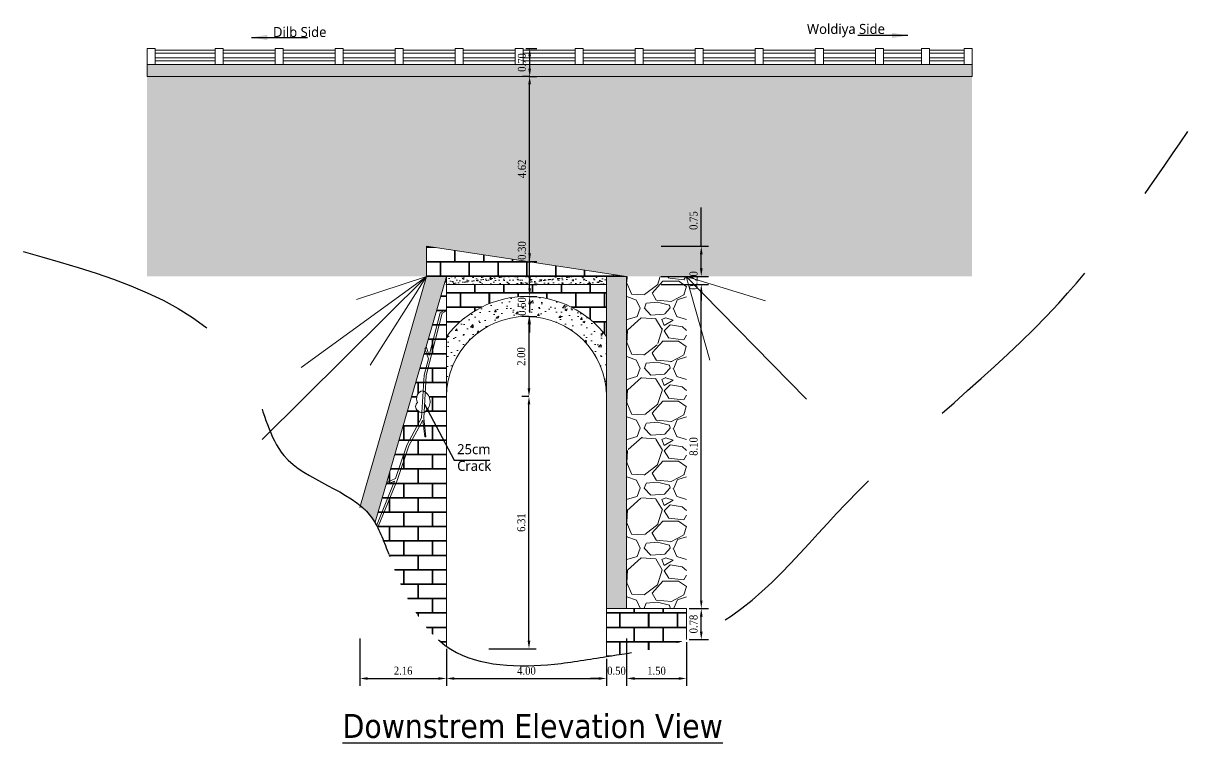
# Model space of a CAD drawing. Header units: inches. Extents: x 56 to 253, y -21 to 141.
# Drawn here: x 56.22 to 85.32, y -21.12 to -3.14 of the extents above; entities that cross this region are included whole.
import ezdxf

# ---------------------------------------------------------------- set-up
doc = ezdxf.new("R2010")
doc.units = ezdxf.units.IN
doc.header["$MEASUREMENT"] = 0
doc.linetypes.add('HIDDEN', pattern=[0.375, 0.25, -0.125])
for name, color, linetype, lineweight in [('Damage', 6, 'Continuous', 15), ('dima', 7, 'Continuous', 0), ('hach', 251, 'Continuous', 0), ('hand wall', 5, 'Continuous', 9), ('text', 1, 'Continuous', 0), ('wall', 4, 'Continuous', 13)]:
    doc.layers.add(name, color=color, linetype=linetype, lineweight=lineweight)
doc.layers.add('Ground', color=3, linetype='Continuous')
doc.layers.add('TEXT2', color=7, linetype='Continuous')
doc.styles.get("Standard").update_dxf_attribs({"font": 'GARA.TTF'})
doc.dimstyles.get("Standard").update_dxf_attribs({"dimtxt": 0.2, "dimasz": 0.2, "dimexe": 0.18, "dimexo": 0.0625, "dimgap": 0.09, "dimtad": 1, "dimzin": 0, "dimdsep": 46, "dimtxsty": 'Standard', "dimcen": 0.09, "dimclrd": 253, "dimclre": 21, "dimadec": 0, "dimazin": 0, "dimtfac": 1, "dimtix": 1, "dimtofl": 0, "dimtmove": 0, "dimatfit": 3, "dimfxl": 1, "dimfxlon": 1, "dimtolj": 1, "dimtzin": 0, "dimarcsym": 0})

# ---------------------------------------------------------------- blocks, each defined once
blk = doc.blocks.new('*D12')
at = {"layer": 'Defpoints', "color": 0}
for p in [(64.627, -15.242), (66.792, -18.71), (66.792, -19.515)]:
    blk.add_point(p, dxfattribs=at)
at = {"layer": 'dima', "color": 21, "lineweight": -2}
for p, q in [((64.627, -18.515), (64.627, -19.695)), ((66.792, -18.772), (66.792, -19.695))]:
    blk.add_line(p, q, dxfattribs=at)
at = {"layer": 'dima', "color": 253, "lineweight": -2}
blk.add_line((64.827, -19.515), (66.592, -19.515), dxfattribs=at)
at = {"layer": 'dima', "color": 253}
for points in [[(64.827, -19.482), (64.827, -19.549), (64.627, -19.515)], [(66.592, -19.482), (66.592, -19.549), (66.792, -19.515)]]:
    blk.add_solid(points, dxfattribs=at)
at = {"layer": 'dima', "color": 0, "insert": (65.71, -19.323), "char_height": 0.2, "attachment_point": 5}
blk.add_mtext('\\A1;2.16', dxfattribs=at)
blk = doc.blocks.new('*D13')
at = {"layer": 'Defpoints', "color": 0}
for p in [(66.792, -18.71), (70.792, -18.966), (70.792, -19.515)]:
    blk.add_point(p, dxfattribs=at)
at = {"layer": 'dima', "color": 21, "lineweight": -2}
for p, q in [((66.792, -18.772), (66.792, -19.695)), ((70.792, -19.028), (70.792, -19.695))]:
    blk.add_line(p, q, dxfattribs=at)
at = {"layer": 'dima', "color": 253, "lineweight": -2}
blk.add_line((66.992, -19.515), (70.592, -19.515), dxfattribs=at)
at = {"layer": 'dima', "color": 253}
for points in [[(66.992, -19.482), (66.992, -19.549), (66.792, -19.515)], [(70.592, -19.482), (70.592, -19.549), (70.792, -19.515)]]:
    blk.add_solid(points, dxfattribs=at)
at = {"layer": 'dima', "color": 0, "insert": (68.792, -19.323), "char_height": 0.2, "attachment_point": 5}
blk.add_mtext('\\A1;4.00', dxfattribs=at)
blk = doc.blocks.new('*D14')
at = {"layer": 'Defpoints', "color": 0}
for p in [(71.292, -17.766), (70.792, -18.966), (71.292, -19.515)]:
    blk.add_point(p, dxfattribs=at)
at = {"layer": 'dima', "color": 21, "lineweight": -2}
for p, q in [((71.292, -18.515), (71.292, -19.695)), ((70.792, -19.028), (70.792, -19.695))]:
    blk.add_line(p, q, dxfattribs=at)
at = {"layer": 'dima', "color": 253, "lineweight": -2}
for p, q in [((70.592, -19.515), (70.392, -19.515)), ((71.492, -19.515), (71.692, -19.515))]:
    blk.add_line(p, q, dxfattribs=at)
at = {"layer": 'dima', "color": 253}
for points in [[(70.592, -19.482), (70.592, -19.549), (70.792, -19.515)], [(71.492, -19.482), (71.492, -19.549), (71.292, -19.515)]]:
    blk.add_solid(points, dxfattribs=at)
at = {"layer": 'dima', "color": 0, "insert": (71.042, -19.323), "char_height": 0.2, "attachment_point": 5}
blk.add_mtext('\\A1;0.50', dxfattribs=at)
blk = doc.blocks.new('*D15')
at = {"layer": 'Defpoints', "color": 0}
for p in [(71.292, -17.766), (72.792, -18.544), (72.792, -19.515)]:
    blk.add_point(p, dxfattribs=at)
at = {"layer": 'dima', "color": 21, "lineweight": -2}
for p, q in [((71.292, -18.515), (71.292, -19.695)), ((72.792, -18.607), (72.792, -19.695))]:
    blk.add_line(p, q, dxfattribs=at)
at = {"layer": 'dima', "color": 253, "lineweight": -2}
blk.add_line((71.492, -19.515), (72.592, -19.515), dxfattribs=at)
at = {"layer": 'dima', "color": 253}
for points in [[(71.492, -19.482), (71.492, -19.549), (71.292, -19.515)], [(72.592, -19.482), (72.592, -19.549), (72.792, -19.515)]]:
    blk.add_solid(points, dxfattribs=at)
at = {"layer": 'dima', "color": 0, "insert": (72.042, -19.323), "char_height": 0.2, "attachment_point": 5}
blk.add_mtext('\\A1;1.50', dxfattribs=at)
blk = doc.blocks.new('*D16')
at = {"layer": 'Defpoints', "color": 0}
for p in [(68.855, -12.466), (68.855, -12.466), (66.792, -18.772)]:
    blk.add_point(p, dxfattribs=at)
at = {"layer": 'dima', "color": 21, "lineweight": -2}
for p, q in [((68.855, -12.466), (68.675, -12.466)), ((67.855, -18.772), (69.035, -18.772))]:
    blk.add_line(p, q, dxfattribs=at)
at = {"layer": 'dima', "color": 253, "lineweight": -2}
blk.add_line((68.855, -18.572), (68.855, -12.666), dxfattribs=at)
at = {"layer": 'dima', "color": 253}
for points in [[(68.821, -12.666), (68.888, -12.666), (68.855, -12.466)], [(68.821, -18.572), (68.888, -18.572), (68.855, -18.772)]]:
    blk.add_solid(points, dxfattribs=at)
at = {"layer": 'dima', "color": 0, "insert": (68.662, -15.619), "char_height": 0.2, "attachment_point": 5, "rotation": 90}
blk.add_mtext('\\A1;6.31', dxfattribs=at)
blk = doc.blocks.new('*D17')
at = {"layer": 'Defpoints', "color": 0}
for p in [(68.792, -9.966), (68.792, -10.466), (68.871, -10.466)]:
    blk.add_point(p, dxfattribs=at)
at = {"layer": 'dima', "color": 253, "lineweight": -2}
for p, q in [((68.871, -9.766), (68.871, -9.566)), ((68.871, -10.666), (68.871, -10.866))]:
    blk.add_line(p, q, dxfattribs=at)
at = {"layer": 'dima', "color": 21, "lineweight": -2}
for p, q in [((68.855, -9.966), (69.051, -9.966)), ((68.855, -10.466), (69.051, -10.466))]:
    blk.add_line(p, q, dxfattribs=at)
at = {"layer": 'dima', "color": 253}
for points in [[(68.837, -9.766), (68.904, -9.766), (68.871, -9.966)], [(68.837, -10.666), (68.904, -10.666), (68.871, -10.466)]]:
    blk.add_solid(points, dxfattribs=at)
at = {"layer": 'dima', "color": 0, "insert": (68.678, -10.216), "char_height": 0.2, "attachment_point": 5, "rotation": 90}
blk.add_mtext('\\A1;0.50', dxfattribs=at)
blk = doc.blocks.new('*D18')
at = {"layer": 'Defpoints', "color": 0}
for p in [(68.855, -9.666), (68.871, -9.666), (68.855, -9.966)]:
    blk.add_point(p, dxfattribs=at)
at = {"layer": 'dima', "color": 253, "lineweight": -2}
for p, q in [((68.871, -9.466), (68.871, -8.492)), ((68.871, -10.166), (68.871, -10.366))]:
    blk.add_line(p, q, dxfattribs=at)
at = {"layer": 'dima', "color": 21, "lineweight": -2}
for p, q in [((68.871, -9.666), (69.051, -9.666)), ((68.871, -9.966), (69.051, -9.966))]:
    blk.add_line(p, q, dxfattribs=at)
at = {"layer": 'dima', "color": 253}
for points in [[(68.837, -9.466), (68.904, -9.466), (68.871, -9.666)], [(68.837, -10.166), (68.904, -10.166), (68.871, -9.966)]]:
    blk.add_solid(points, dxfattribs=at)
at = {"layer": 'dima', "color": 0, "insert": (68.679, -8.819), "char_height": 0.2, "attachment_point": 5, "rotation": 90}
blk.add_mtext('\\A1;0.30', dxfattribs=at)
blk = doc.blocks.new('*D19')
at = {"layer": 'Defpoints', "color": 0}
for p in [(72.792, -17.766), (73.16, -17.766), (72.792, -18.544)]:
    blk.add_point(p, dxfattribs=at)
at = {"layer": 'dima', "color": 21, "lineweight": -2}
for p, q in [((72.855, -17.766), (73.34, -17.766)), ((72.855, -18.544), (73.34, -18.544))]:
    blk.add_line(p, q, dxfattribs=at)
at = {"layer": 'dima', "color": 253, "lineweight": -2}
blk.add_line((73.16, -18.344), (73.16, -17.966), dxfattribs=at)
at = {"layer": 'dima', "color": 253}
for points in [[(73.127, -17.966), (73.193, -17.966), (73.16, -17.766)], [(73.127, -18.344), (73.193, -18.344), (73.16, -18.544)]]:
    blk.add_solid(points, dxfattribs=at)
at = {"layer": 'dima', "color": 0, "insert": (72.968, -18.155), "char_height": 0.2, "attachment_point": 5, "rotation": 90}
blk.add_mtext('\\A1;0.78', dxfattribs=at)
blk = doc.blocks.new('*D20')
at = {"layer": 'Defpoints', "color": 0}
for p in [(70.792, -9.666), (73.16, -9.666), (72.792, -17.766)]:
    blk.add_point(p, dxfattribs=at)
at = {"layer": 'dima', "color": 21, "lineweight": -2}
for p, q in [((72.16, -9.666), (73.34, -9.666)), ((72.855, -17.766), (73.34, -17.766))]:
    blk.add_line(p, q, dxfattribs=at)
at = {"layer": 'dima', "color": 253, "lineweight": -2}
blk.add_line((73.16, -17.566), (73.16, -9.866), dxfattribs=at)
at = {"layer": 'dima', "color": 253}
for points in [[(73.127, -9.866), (73.193, -9.866), (73.16, -9.666)], [(73.127, -17.566), (73.193, -17.566), (73.16, -17.766)]]:
    blk.add_solid(points, dxfattribs=at)
at = {"layer": 'dima', "color": 0, "insert": (72.968, -13.716), "char_height": 0.2, "attachment_point": 5, "rotation": 90}
blk.add_mtext('\\A1;8.10', dxfattribs=at)
blk = doc.blocks.new('*D21')
at = {"layer": 'Defpoints', "color": 0}
for p in [(71.292, -9.466), (73.16, -9.466), (70.792, -9.666)]:
    blk.add_point(p, dxfattribs=at)
at = {"layer": 'dima', "color": 253, "lineweight": -2}
for p, q in [((73.16, -9.266), (73.16, -9.066)), ((73.16, -9.866), (73.16, -10.066))]:
    blk.add_line(p, q, dxfattribs=at)
at = {"layer": 'dima', "color": 21, "lineweight": -2}
for p, q in [((72.16, -9.466), (73.34, -9.466)), ((72.16, -9.666), (73.34, -9.666))]:
    blk.add_line(p, q, dxfattribs=at)
at = {"layer": 'dima', "color": 253}
for points in [[(73.127, -9.266), (73.193, -9.266), (73.16, -9.466)], [(73.127, -9.866), (73.193, -9.866), (73.16, -9.666)]]:
    blk.add_solid(points, dxfattribs=at)
at = {"layer": 'dima', "color": 0, "insert": (72.968, -9.566), "char_height": 0.2, "attachment_point": 5, "rotation": 90}
blk.add_mtext('\\A1;0.20', dxfattribs=at)
blk = doc.blocks.new('*D22')
at = {"layer": 'Defpoints', "color": 0}
for p in [(66.292, -8.712), (73.16, -8.712), (71.292, -9.466)]:
    blk.add_point(p, dxfattribs=at)
at = {"layer": 'dima', "color": 253, "lineweight": -2}
for p, q in [((73.16, -8.712), (73.16, -7.745)), ((73.16, -9.266), (73.16, -8.912))]:
    blk.add_line(p, q, dxfattribs=at)
at = {"layer": 'dima', "color": 21, "lineweight": -2}
for p, q in [((72.16, -8.712), (73.34, -8.712)), ((72.16, -9.466), (73.34, -9.466))]:
    blk.add_line(p, q, dxfattribs=at)
at = {"layer": 'dima', "color": 253}
for points in [[(73.127, -8.912), (73.193, -8.912), (73.16, -8.712)], [(73.127, -9.266), (73.193, -9.266), (73.16, -9.466)]]:
    blk.add_solid(points, dxfattribs=at)
at = {"layer": 'dima', "color": 0, "insert": (72.968, -8.07), "char_height": 0.2, "attachment_point": 5, "rotation": 90}
blk.add_mtext('\\A1;0.75', dxfattribs=at)
blk = doc.blocks.new('*D29')
at = {"layer": 'Defpoints', "color": 0}
for p in [(68.792, -4.466), (68.871, -4.466), (68.792, -9.089)]:
    blk.add_point(p, dxfattribs=at)
at = {"layer": 'dima', "color": 21, "lineweight": -2}
for p, q in [((68.855, -4.466), (69.051, -4.466)), ((68.855, -9.089), (69.051, -9.089))]:
    blk.add_line(p, q, dxfattribs=at)
at = {"layer": 'dima', "color": 253, "lineweight": -2}
blk.add_line((68.871, -8.889), (68.871, -4.666), dxfattribs=at)
at = {"layer": 'dima', "color": 253}
for points in [[(68.837, -4.666), (68.904, -4.666), (68.871, -4.466)], [(68.837, -8.889), (68.904, -8.889), (68.871, -9.089)]]:
    blk.add_solid(points, dxfattribs=at)
at = {"layer": 'dima', "color": 0, "insert": (68.679, -6.777), "char_height": 0.2, "attachment_point": 5, "rotation": 90}
blk.add_mtext('\\A1;4.62', dxfattribs=at)
blk = doc.blocks.new('*D35')
at = {"layer": 'Defpoints', "color": 0}
for p in [(68.71, -3.766), (68.872, -3.766), (68.872, -4.47)]:
    blk.add_point(p, dxfattribs=at)
at = {"layer": 'dima', "color": 21, "lineweight": -2}
for p, q in [((68.772, -3.766), (69.052, -3.766)), ((68.872, -4.47), (68.692, -4.47))]:
    blk.add_line(p, q, dxfattribs=at)
at = {"layer": 'dima', "color": 253, "lineweight": -2}
blk.add_line((68.872, -4.27), (68.872, -3.966), dxfattribs=at)
at = {"layer": 'dima', "color": 253}
for points in [[(68.838, -3.966), (68.905, -3.966), (68.872, -3.766)], [(68.838, -4.27), (68.905, -4.27), (68.872, -4.47)]]:
    blk.add_solid(points, dxfattribs=at)
at = {"layer": 'dima', "color": 0, "insert": (68.679, -4.118), "char_height": 0.2, "attachment_point": 5, "rotation": 90}
blk.add_mtext('\\A1;0.70', dxfattribs=at)
blk = doc.blocks.new('*D45')
at = {"layer": 'Defpoints', "color": 0}
for p in [(68.855, -10.466), (68.855, -12.466), (68.855, -12.466)]:
    blk.add_point(p, dxfattribs=at)
at = {"layer": 'dima', "color": 21, "lineweight": -2}
for p, q in [((68.855, -10.466), (68.675, -10.466)), ((68.855, -12.466), (68.675, -12.466))]:
    blk.add_line(p, q, dxfattribs=at)
at = {"layer": 'dima', "color": 253, "lineweight": -2}
blk.add_line((68.855, -10.666), (68.855, -12.266), dxfattribs=at)
at = {"layer": 'dima', "color": 253}
for points in [[(68.821, -10.666), (68.888, -10.666), (68.855, -10.466)], [(68.821, -12.266), (68.888, -12.266), (68.855, -12.466)]]:
    blk.add_solid(points, dxfattribs=at)
at = {"layer": 'dima', "color": 0, "insert": (68.662, -11.466), "char_height": 0.2, "attachment_point": 5, "rotation": 90}
blk.add_mtext('\\A1;2.00', dxfattribs=at)

msp = doc.modelspace()

# ---------------------------------------------------------------- hatches: boundary and pattern name
at = {"layer": 'hach'}
h = msp.add_hatch(dxfattribs=at)
h.set_pattern_fill('AR-SAND', color=256, scale=0.095, style=0)
h.set_pattern_definition([(37.5, (59.30986, -4.46592), (-0.0059844, 0.1830483), [0, -0.1444, 0, -0.1615, 0, -0.154375]), (7.5, (59.30986, -4.46592), (0.1681288, 0.268104), [0, -0.0779, 0, -0.13015, 0, -0.049875]), (327.5, (59.19301, -4.46592), (0.2958435, 0.0005376), [0, -0.0475, 0, -0.171, 0, -0.22325]), (317.5, (59.193, -4.46592), (0.285582, 0.0833792), [0, -0.02375, 0, -0.1121, 0, -0.12825])])
h.paths.add_polyline_path([(66.292, -4.166), (59.31, -4.166), (59.31, -4.466), (66.292, -4.466)])
h.paths.add_polyline_path([(71.292, -4.166), (66.292, -4.166), (66.292, -4.466), (71.292, -4.466)])
h.paths.add_polyline_path([(79.927, -4.166), (71.292, -4.166), (71.292, -4.466), (79.927, -4.466)])
h = msp.add_hatch(dxfattribs=at)
h.set_pattern_fill('GRAVEL', color=256, scale=1.5, style=0)
h.set_pattern_definition([(228.0128, (60.38986, -7.96592), (-11.99999735, -13.500002), [0.201804, -19.97863]), (184.9697, (60.25486, -8.115916), (18.00000158, 1.49998696), [0.3463, -34.283887]), (132.5104, (59.90986, -8.14592), (14.99998608, -16.500013), [0.24418, -24.17405]), (267.2737, (59.32486, -8.520916), (1.49999403, 30.00000044), [0.315357, -31.220337]), (292.8337, (59.30986, -8.835916), (-7.50001486, 17.99999462), [0.309233, -30.61406]), (357.2737, (59.42986, -9.120916), (-30.00000044, 1.49999403), [0.315357, -31.220337]), (37.6942, (59.74486, -9.135916), (-19.50001102, -14.99998561), [0.417044, -41.287273]), (72.2553, (60.07486, -8.880916), (10.50001614, 32.99999435), [0.393732, -38.97948]), (121.4296, (60.19486, -8.505916), (-12.00001235, 19.49999255), [0.316425, -31.32611]), (175.2364, (60.02986, -8.23592), (16.5000014, -1.4999873), [0.36125, -17.701145]), (222.3974, (59.66986, -8.205916), (-18.00001103, -16.49998812), [0.467172, -46.250062]), (138.8141, (60.80986, -8.53592), (-10.5000044, 8.999996), [0.15945, -15.785766]), (171.4692, (60.68986, -8.430916), (19.49999743, -3.00001187), [0.303356, -30.032266]), (225, (60.3899, -8.3859), (-2e-16, -1.5), [0.21213, -1.90919]), (203.1986, (60.28486, -8.20592), (7.4999996, 3.000002), [0.11424, -11.30942]), (291.8014, (60.17986, -8.25092), (-1.5, 4.5000004), [0.161554, -7.91619]), (30.9638, (60.23986, -8.40092), (4.499997, 3.0000037), [0.26239, -8.484034]), (161.565, (60.46486, -8.2659), (3.000001, -1.499998), [0.18974, -4.55368]), (16.3895, (59.30986, -8.25092), (15.0000033, 4.49998906), [0.2658, -26.314267]), (70.3462, (59.56486, -8.17592), (-5.99999287, -16.5000032), [0.22299, -22.07611]), (293.1986, (60.46486, -7.96592), (-3.000002, 7.4999996), [0.22847, -11.19519]), (343.6105, (60.55486, -8.17592), (-15.0000033, 4.49998906), [0.2658, -26.314267]), (339.444, (59.30986, -9.18092), (-7.5000028, 2.999994), [0.25632, -12.559686]), (294.7751, (59.54986, -9.27092), (-7.4999883, 16.50000513), [0.214767, -21.261965]), (66.8014, (60.47986, -9.46592), (3.000002, 7.4999996), [0.22847, -11.19519]), (17.354, (60.56986, -9.25592), (-19.50000303, -5.99999175), [0.251447, -24.893136]), (69.444, (59.74486, -9.46592), (-2.999994, -7.5000028), [0.12816, -12.687846]), (101.3099, (60.38986, -9.46592), (-1.4999964, 6.000001), [0.076485, -7.57204]), (165.9638, (60.37486, -9.3909), (4.500001, -1.499997), [0.30923, -5.875425]), (186.009, (60.07486, -9.315916), (14.99999963, 1.49999898), [0.286575, -28.370884]), (303.69, (60.23986, -8.5359), (-1.500002, 2.999999), [0.21633, -5.19199]), (353.1572, (60.35986, -8.715916), (25.49999905, -3.000012), [0.37769, -37.391345]), (60.9454, (60.73486, -8.76092), (-6, -10.5000006), [0.154434, -15.28901]), (90, (60.8099, -8.6259), (-1.5, 1.5), [0.09, -1.41]), (120.2564, (60.04486, -9.27092), (5.99999233, -10.5000037), [0.208386, -20.63028]), (48.0128, (59.93986, -9.09092), (11.99999735, 13.500002), [0.40361, -19.77683]), (0, (60.2099, -8.7909), (1.5, 1.5), [0.39, -1.11]), (325.3048, (60.59986, -8.79092), (-14.9999914, 10.5000129), [0.23717, -23.47991]), (254.0546, (60.79486, -8.92592), (-1.4999998, -6.0000002), [0.2184, -10.70176]), (207.646, (60.73486, -9.135916), (-28.49999371, -15.00001157), [0.355598, -35.20421]), (175.4261, (60.41986, -9.300916), (-19.50000084, 1.4999922), [0.3762, -37.24361])])
h.paths.add_polyline_path([(66.292, -4.466), (59.31, -4.466), (59.31, -9.466), (66.292, -9.466)])
h.paths.add_polyline_path([(71.292, -4.466), (66.292, -4.466), (66.292, -8.712), (71.292, -9.466)])
h.paths.add_polyline_path([(79.927, -4.466), (71.292, -4.466), (71.292, -9.466), (79.927, -9.466)])
h = msp.add_hatch(dxfattribs=at)
h.set_pattern_fill('AR-B816C', color=256, scale=0.045, style=0)
h.set_pattern_definition([(0, (66.292, -9.4659), (0.36, 0.36), [0.703125, -0.016875]), (0, (65.932, -9.44904), (0.36, 0.36), [0.703125, -0.016875]), (90, (66.292, -9.4659), (-0.36, 0.36), [-0.376875, 0.343125]), (90, (66.27513, -9.4659), (-0.36, 0.36), [-0.376875, 0.343125])])
h.paths.add_polyline_path([(66.292, -8.712), (66.292, -9.466), (71.292, -9.466)])
h = msp.add_hatch(dxfattribs=at)
h.set_pattern_fill('AR-SAND', color=256, scale=0.12, style=0)
h.set_pattern_definition([(37.5, (64.52325, -17.76592), (-0.0075592, 0.231219), [0, -0.1824, 0, -0.204, 0, -0.195]), (7.5, (64.52325, -17.76592), (0.212373, 0.3386575), [0, -0.0984, 0, -0.1644, 0, -0.063]), (327.5, (64.37565, -17.76592), (0.373697, 0.000679), [0, -0.06, 0, -0.216, 0, -0.282]), (317.5, (64.37565, -17.7659), (0.360735, 0.105321), [0, -0.03, 0, -0.1416, 0, -0.162])])
h.paths.add_polyline_path([(71.292, -9.466), (70.792, -9.466), (70.792, -17.766), (71.292, -17.766)])
h.paths.add_polyline_path([(64.964, -15.543), (65.005, -15.604), (65.013, -15.604), (66.792, -9.466), (66.292, -9.466), (64.627, -15.243), (64.674, -15.271), (64.74, -15.316), (64.802, -15.365), (64.86, -15.419), (64.914, -15.479)])
h = msp.add_hatch(dxfattribs=at)
h.set_pattern_fill('AR-B816C', color=256, scale=0.045, style=0)
h.set_pattern_definition([(0, (65.0134, -18.9659), (0.36, 0.36), [0.703125, -0.016875]), (0, (64.6534, -18.94904), (0.36, 0.36), [0.703125, -0.016875]), (90, (65.0134, -18.9659), (-0.36, 0.36), [-0.376875, 0.343125]), (90, (64.9965, -18.9659), (-0.36, 0.36), [-0.376875, 0.343125])])
h.paths.add_polyline_path([(70.792, -18.966), (70.845, -18.958), (70.932, -18.945), (71.019, -18.932), (71.106, -18.919), (71.193, -18.905), (71.28, -18.892), (71.367, -18.879), (71.454, -18.865), (71.542, -18.851), (71.629, -18.836), (71.716, -18.821), (71.802, -18.806), (71.889, -18.789), (71.975, -18.772), (72.061, -18.754), (72.146, -18.735), (72.231, -18.715), (72.315, -18.694), (72.399, -18.671), (72.482, -18.648), (72.565, -18.622), (72.646, -18.596), (72.728, -18.568), (72.792, -18.544), (72.792, -17.766), (70.792, -17.766), (70.792, -18.966)])
h.paths.add_polyline_path([(66.774, -18.697), (66.792, -18.709), (66.792, -9.466), (65.013, -15.604), (65.013, -15.62), (65.029, -15.643), (65.105, -15.787), (65.173, -15.941), (65.236, -16.103), (65.297, -16.269), (65.358, -16.436), (65.421, -16.602), (65.486, -16.768), (65.553, -16.932), (65.623, -17.095), (65.696, -17.255), (65.772, -17.412), (65.851, -17.565), (65.934, -17.715), (66.022, -17.859), (66.114, -17.999), (66.21, -18.133), (66.312, -18.26), (66.419, -18.381), (66.531, -18.494), (66.649, -18.6)])
edge = h.paths.add_edge_path()
edge.add_arc((66.242, -12.516), 0.197, 100.3864, 210.3864)
edge.add_arc((66.146, -12.716), 0.125, 126.3988, 236.3988)
edge.add_arc((66.183, -12.738), 0.134, 217.5998, 327.5998)
edge.add_arc((66.081, -12.598), 0.303, 315.4187, 425.4187)
h = msp.add_hatch(dxfattribs=at)
h.set_pattern_fill('AR-SAND', color=256, scale=0.085, style=0)
h.set_pattern_definition([(37.5, (66.792, -9.66592), (-0.0053544, 0.16378), [0, -0.1292, 0, -0.1445, 0, -0.138125]), (7.5, (66.792, -9.66592), (0.150431, 0.239882), [0, -0.0697, 0, -0.11645, 0, -0.044625]), (327.5, (66.68745, -9.66592), (0.264702, 0.000481), [0, -0.0425, 0, -0.153, 0, -0.19975]), (317.5, (66.68745, -9.66592), (0.255521, 0.074602), [0, -0.02125, 0, -0.1003, 0, -0.11475])])
h.paths.add_polyline_path([(66.792, -9.466), (66.792, -9.666), (70.792, -9.666), (70.792, -9.466)])
h = msp.add_hatch(dxfattribs=at)
h.set_pattern_fill('GRAVEL', color=256, scale=1.5, style=0)
h.set_pattern_definition([(228.0128, (72.372, -16.26592), (-11.9999973, -13.500002), [0.2018, -19.97863]), (184.9697, (72.237, -16.415916), (18.0000016, 1.49998696), [0.3463, -34.28389]), (132.5104, (71.892, -16.44592), (14.9999861, -16.500013), [0.24418, -24.17405]), (267.2737, (71.307, -16.820916), (1.499994, 30.00000044), [0.315357, -31.220337]), (292.8337, (71.292, -17.135916), (-7.50001486, 17.9999946), [0.30923, -30.61406]), (357.2737, (71.412, -17.420916), (-30.00000044, 1.499994), [0.315357, -31.220337]), (37.6942, (71.727, -17.435916), (-19.50001102, -14.9999856), [0.417044, -41.287273]), (72.2553, (72.057, -17.180916), (10.50001614, 32.99999435), [0.39373, -38.97948]), (121.4296, (72.177, -16.805916), (-12.00001235, 19.49999255), [0.316425, -31.32611]), (175.2364, (72.012, -16.53592), (16.5000014, -1.4999873), [0.36125, -17.701145]), (222.3974, (71.652, -16.505916), (-18.00001103, -16.49998812), [0.46717, -46.250062]), (138.814, (72.792, -16.83592), (-10.5000044, 8.999996), [0.15945, -15.78577]), (171.4692, (72.672, -16.730916), (19.4999974, -3.0000119), [0.303356, -30.032266]), (225, (72.372, -16.6859), (-2e-16, -1.5), [0.21213, -1.90919]), (203.1986, (72.267, -16.50592), (7.4999996, 3.000002), [0.11424, -11.30942]), (291.8014, (72.162, -16.55092), (-1.5, 4.5), [0.16155, -7.9162]), (30.964, (72.222, -16.70092), (4.499997, 3.000004), [0.2624, -8.48403]), (161.565, (72.447, -16.5659), (3, -1.499998), [0.18974, -4.55368]), (16.3895, (71.292, -16.55092), (15.0000033, 4.4999891), [0.2658, -26.31427]), (70.3462, (71.547, -16.47592), (-5.9999929, -16.5000032), [0.22299, -22.07611]), (293.1986, (72.447, -16.26592), (-3.000002, 7.4999996), [0.22847, -11.19519]), (343.6105, (72.537, -16.47592), (-15.0000033, 4.4999891), [0.2658, -26.31427]), (339.444, (71.292, -17.48092), (-7.5000028, 2.999994), [0.25632, -12.55969]), (294.7751, (71.532, -17.57092), (-7.4999883, 16.5000051), [0.21477, -21.261965]), (66.8014, (72.462, -17.76592), (3.000002, 7.4999996), [0.22847, -11.19519]), (17.354, (72.552, -17.55592), (-19.500003, -5.9999918), [0.251447, -24.893136]), (69.444, (71.727, -17.76592), (-2.999994, -7.5000028), [0.12816, -12.68785]), (101.31, (72.372, -17.76592), (-1.499996, 6.000001), [0.07648, -7.57204]), (165.964, (72.357, -17.6909), (4.500001, -1.499997), [0.30923, -5.87542]), (186.009, (72.057, -17.615916), (14.9999996, 1.499999), [0.286575, -28.370884]), (303.69, (72.222, -16.8359), (-1.500002, 3), [0.21633, -5.192]), (353.1572, (72.342, -17.015916), (25.49999905, -3.000012), [0.37769, -37.391345]), (60.9454, (72.717, -17.06092), (-6, -10.5000006), [0.15443, -15.28901]), (90, (72.792, -16.9259), (-1.5, 1.5), [0.09, -1.41]), (120.2564, (72.027, -17.57092), (5.9999923, -10.5000037), [0.208386, -20.63028]), (48.0128, (71.922, -17.39092), (11.9999973, 13.500002), [0.40361, -19.77683]), (0, (72.192, -17.0909), (1.5, 1.5), [0.39, -1.11]), (325.3048, (72.582, -17.09092), (-14.9999914, 10.5000129), [0.23717, -23.47991]), (254.0546, (72.777, -17.22592), (-1.5, -6), [0.2184, -10.70176]), (207.646, (72.717, -17.435916), (-28.4999937, -15.00001157), [0.3556, -35.20421]), (175.4261, (72.402, -17.600916), (-19.50000084, 1.4999922), [0.3762, -37.24361])])
h.paths.add_polyline_path([(72.792, -9.466), (71.292, -9.466), (71.292, -17.766), (72.792, -17.766)])
h = msp.add_hatch(dxfattribs=at)
h.set_pattern_fill('AR-B816C', color=256, scale=0.045, style=0)
h.set_pattern_definition([(0, (66.792, -10.9659), (0.36, 0.36), [0.703125, -0.016875]), (0, (66.432, -10.94904), (0.36, 0.36), [0.703125, -0.016875]), (90, (66.792, -10.9659), (-0.36, 0.36), [-0.376875, 0.343125]), (90, (66.77513, -10.9659), (-0.36, 0.36), [-0.376875, 0.343125])])
h.paths.add_polyline_path([(66.792, -10.966, -0.5), (70.792, -10.966), (70.792, -9.666), (66.792, -9.666)])
h = msp.add_hatch(dxfattribs=at)
h.set_pattern_fill('AR-CONC', color=256, scale=0.075, style=0)
h.set_pattern_definition([(50, (66.792, -12.4659), (0.537945, -0.047064), [0.05625, -0.61875]), (355, (66.792, -12.4659), (-0.104064, 0.564144), [0.045, -0.495]), (100.451, (66.83683, -12.46984), (0.43388, 0.51708), [0.047805, -0.525857]), (46.184, (66.792, -12.3159), (0.80043, -0.12414), [0.08437, -0.92812]), (96.636, (66.8587, -12.3263), (0.701, 0.73059), [0.07171, -0.78878]), (351.184, (66.792, -12.3159), (0.701, 0.73059), [0.0675, -0.7425]), (21, (66.867, -12.3534), (0.44768, -0.301964), [0.05625, -0.61875]), (326, (66.867, -12.3534), (0.182486, 0.54386), [0.045, -0.495]), (71.451, (66.9043, -12.3786), (0.630167, 0.2419), [0.047805, -0.525857]), (37.5, (66.792, -12.46592), (0.00912, 0.24967), [0, -0.489, 0, -0.5025, 0, -0.496875]), (7.5, (66.792, -12.46592), (0.197302, 0.295809), [0, -0.2865, 0, -0.47775, 0, -0.189375]), (327.5, (66.62475, -12.46592), (0.400367, -0.016916), [0, -0.1875, 0, -0.585, 0, -0.77625]), (317.5, (66.54975, -12.4659), (0.43739, 0.075079), [0, -0.24375, 0, -0.3885, 0, -0.55125])])
h.paths.add_polyline_path([(66.792, -10.966), (66.792, -12.466, -1), (70.792, -12.466), (70.792, -10.966, 0.5)])

# ---------------------------------------------------------------- linework, layer by layer
msp.add_line((65.013, -15.604), (65.013, -15.617))
at = {"layer": 'Damage'}
for p, q in [((66.341, -11.525), (66.249, -11.263)), ((66.363, -11.44), (66.285, -11.217)), ((66.248, -13.476), (66.278, -13.473)), ((65.52, -14.52), (65.3, -14.614)), ((65.496, -14.581), (65.287, -14.67))]:
    msp.add_line(p, q, dxfattribs=at)
for points in [[(66.689, -10.386), (66.286, -11.942), (66.224, -13.01)], [(66.639, -10.375), (66.363, -11.44)], [(66.639, -10.375), (66.771, -10.302)], [(66.689, -10.386), (66.792, -10.329)], [(66.341, -11.525), (66.235, -11.934), (66.173, -12.998), (65.8, -13.684), (65.52, -14.52)], [(66.199, -13.056), (65.849, -13.699), (65.567, -14.542), (65.09, -15.714)], [(66.199, -13.056), (66.248, -13.476)], [(66.224, -13.01), (66.278, -13.473)], [(65.496, -14.581), (65.041, -15.699)]]:
    msp.add_lwpolyline(points, dxfattribs=at)
msp.add_lwpolyline([(66.207, -12.322, 0.520567), (66.072, -12.616, 0.520567), (66.077, -12.82, 0.520567), (66.296, -12.81, 0.520567)], format="xyb", close=True, dxfattribs=at)
at = {"layer": 'Ground', "linetype": 'HIDDEN', "ltscale": 20, "end_tangent": (0.991899, -0.127029)}
msp.add_spline([(56.218, -8.84), (62.013, -12.317), (62.731, -13.939), (64.895, -15.457), (65.311, -16.309), (66.906, -18.786), (69.489, -19.155), (70.792, -18.966), (72.792, -18.544), (76.774, -15.146), (82.093, -10.131), (85.315, -5.843)], degree=3, dxfattribs=at)
at = {"layer": 'hach'}
for p, q in [((62.188, -13.544), (66.292, -9.466)), ((66.292, -9.466), (63.163, -11.744)), ((66.292, -9.466), (64.541, -10.041)), ((66.292, -9.466), (64.882, -11.68)), ((72.78, -9.466), (75.789, -12.53)), ((72.78, -9.466), (73.377, -11.556)), ((72.78, -9.466), (74.765, -10.075))]:
    msp.add_line(p, q, dxfattribs=at)
at = {"layer": 'hand wall'}
for p, q in [((59.51, -3.766), (59.31, -3.766)), ((59.31, -4.466), (59.31, -3.766)), ((59.51, -3.766), (59.51, -4.166)), ((61.01, -3.766), (61.01, -4.166)), ((61.21, -3.766), (61.01, -3.766)), ((61.21, -3.766), (61.21, -4.166)), ((62.51, -3.766), (62.51, -4.166)), ((62.71, -3.766), (62.51, -3.766)), ((62.71, -3.766), (62.71, -4.166)), ((64.01, -3.766), (64.01, -4.166)), ((64.21, -3.766), (64.01, -3.766)), ((64.21, -3.766), (64.21, -4.166)), ((65.51, -3.766), (65.51, -4.166)), ((65.71, -3.766), (65.51, -3.766)), ((65.71, -3.766), (65.71, -4.166)), ((67.01, -3.766), (67.01, -4.166)), ((67.21, -3.766), (67.01, -3.766)), ((67.21, -3.766), (67.21, -4.166)), ((68.51, -3.766), (68.51, -4.166)), ((68.71, -3.766), (68.51, -3.766)), ((68.71, -3.766), (68.71, -4.166)), ((70.01, -3.766), (70.01, -4.166)), ((70.21, -3.766), (70.01, -3.766)), ((70.21, -3.766), (70.21, -4.166)), ((71.51, -3.766), (71.51, -4.166)), ((71.71, -3.766), (71.51, -3.766)), ((71.71, -3.766), (71.71, -4.166)), ((73.01, -3.766), (73.01, -4.166)), ((73.21, -3.766), (73.01, -3.766)), ((73.21, -3.766), (73.21, -4.166)), ((74.51, -3.766), (74.51, -4.166)), ((74.71, -3.766), (74.51, -3.766)), ((74.71, -3.766), (74.71, -4.166)), ((76.01, -3.766), (76.01, -4.166)), ((76.21, -3.766), (76.01, -3.766)), ((76.21, -3.766), (76.21, -4.166)), ((77.51, -3.766), (77.51, -4.166)), ((77.71, -3.766), (77.51, -3.766)), ((77.71, -3.766), (77.71, -4.166)), ((78.659, -3.766), (78.659, -4.166)), ((78.859, -3.766), (78.659, -3.766)), ((78.859, -3.766), (78.859, -4.166)), ((79.727, -3.766), (79.727, -4.166)), ((79.927, -3.766), (79.727, -3.766)), ((79.927, -4.466), (79.927, -3.766)), ((59.51, -3.812), (61.01, -3.812)), ((59.51, -3.886), (61.01, -3.886)), ((59.51, -3.999), (61.01, -3.999)), ((61.21, -3.812), (62.51, -3.812)), ((61.21, -3.886), (62.51, -3.886)), ((61.21, -3.999), (62.51, -3.999)), ((62.71, -3.812), (64.01, -3.812)), ((62.71, -3.886), (64.01, -3.886)), ((62.71, -3.999), (64.01, -3.999)), ((64.21, -3.812), (65.51, -3.812)), ((64.21, -3.886), (65.51, -3.886)), ((64.21, -3.999), (65.51, -3.999)), ((65.71, -3.812), (67.01, -3.812)), ((65.71, -3.886), (67.01, -3.886)), ((65.71, -3.999), (67.01, -3.999)), ((67.21, -3.812), (68.51, -3.812)), ((67.21, -3.886), (68.51, -3.886)), ((67.21, -3.999), (68.51, -3.999)), ((68.71, -3.812), (70.01, -3.812)), ((68.71, -3.886), (70.01, -3.886)), ((68.71, -3.999), (70.01, -3.999)), ((70.21, -3.812), (71.51, -3.812)), ((70.21, -3.886), (71.51, -3.886)), ((70.21, -3.999), (71.51, -3.999)), ((71.71, -3.812), (73.01, -3.812)), ((71.71, -3.886), (73.01, -3.886)), ((71.71, -3.999), (73.01, -3.999)), ((73.21, -3.812), (74.51, -3.812)), ((73.21, -3.886), (74.51, -3.886)), ((73.21, -3.999), (74.51, -3.999)), ((74.71, -3.812), (76.01, -3.812)), ((74.71, -3.886), (76.01, -3.886)), ((74.71, -3.999), (76.01, -3.999)), ((76.21, -3.812), (77.51, -3.812)), ((76.21, -3.886), (77.51, -3.886)), ((76.21, -3.999), (77.51, -3.999)), ((77.71, -3.812), (78.659, -3.812)), ((77.71, -3.886), (78.659, -3.886)), ((77.71, -3.999), (78.659, -3.999)), ((78.859, -3.812), (79.727, -3.812)), ((78.859, -3.886), (79.727, -3.886)), ((78.859, -3.999), (79.727, -3.999)), ((59.51, -4.074), (61.01, -4.074)), ((61.21, -4.074), (62.51, -4.074)), ((62.71, -4.074), (64.01, -4.074)), ((64.21, -4.074), (65.51, -4.074)), ((65.71, -4.074), (67.01, -4.074)), ((67.21, -4.074), (68.51, -4.074)), ((68.71, -4.074), (70.01, -4.074)), ((70.21, -4.074), (71.51, -4.074)), ((71.71, -4.074), (73.01, -4.074)), ((73.21, -4.074), (74.51, -4.074)), ((74.71, -4.074), (76.01, -4.074)), ((76.21, -4.074), (77.51, -4.074)), ((77.71, -4.074), (78.659, -4.074)), ((78.859, -4.074), (79.727, -4.074))]:
    msp.add_line(p, q, dxfattribs=at)
at = {"layer": 'wall'}
for p, q in [((59.31, -4.166), (79.927, -4.166)), ((59.31, -4.466), (79.927, -4.466)), ((66.292, -8.712), (71.292, -9.466)), ((66.292, -9.466), (66.292, -8.712)), ((66.292, -9.466), (64.627, -15.242)), ((66.792, -9.466), (65.013, -15.604)), ((66.292, -9.466), (71.292, -9.466)), ((66.792, -9.466), (66.792, -18.71)), ((70.792, -9.466), (70.792, -18.966)), ((71.292, -9.466), (71.292, -17.766)), ((66.792, -9.666), (70.792, -9.666)), ((70.792, -17.766), (72.792, -17.766)), ((72.792, -17.766), (72.792, -18.544))]:
    msp.add_line(p, q, dxfattribs=at)
for radius, start, end in [(2.5, 36.8699, 143.1301), (2, 0, 180)]:
    msp.add_arc((68.792, -12.466), radius, start, end, dxfattribs=at)

# ---------------------------------------------------------------- texts
at = {"layer": 'text', "char_height": 0.25, "attachment_point": 1}
for s, insert, width in [('{\\fSegoe UI|b0|i0|c0|p34;Woldiya Side}', (75.801, -3.154), 5.1366), ('{\\fSegoe UI|b0|i0|c0|p34;Dilb Side}', (62.457, -3.231), 5.1366), ('{\\fSegoe UI|b0|i0|c0|p34;25cm Crack}', (67.059, -13.658), 0.71207)]:
    msp.add_mtext(s, dxfattribs=dict(at, insert=insert, width=width))
at = {"layer": 'TEXT2', "insert": (64.197, -20.401), "char_height": 0.6, "width": 10.53104, "attachment_point": 1}
msp.add_mtext('{\\fTahoma|b0|i0|c0|p34;\\LDownstrem Elevation View}', dxfattribs=at)

# ---------------------------------------------------------------- dimensions: what is measured, and where the dimension line sits
at = {"layer": 'dima'}
for base, p1, p2, picture, middle in [((68.872, -3.766), (68.872, -4.47), (68.71, -3.766), '*D35', (68.679, -4.118)), ((68.871, -4.466), (68.792, -9.089), (68.792, -4.466), '*D29', (68.679, -6.777)), ((73.16, -9.466), (70.792, -9.666), (71.292, -9.466), '*D21', (72.968, -9.566)), ((68.871, -10.466), (68.792, -9.966), (68.792, -10.466), '*D17', (68.678, -10.216)), ((73.16, -9.666), (72.792, -17.766), (70.792, -9.666), '*D20', (72.968, -13.716)), ((68.855, -12.466), (68.855, -10.466), (68.855, -12.466), '*D45', (68.662, -11.466)), ((68.855, -12.466), (66.792, -18.772), (68.855, -12.466), '*D16', (68.662, -15.619)), ((73.16, -17.766), (72.792, -18.544), (72.792, -17.766), '*D19', (72.968, -18.155))]:
    dim = msp.add_linear_dim(base=base, p1=p1, p2=p2, angle=90, dimstyle='Standard', dxfattribs=at)
    dim.commit()
    dim.dimension.update_dxf_attribs({"geometry": picture, "text_midpoint": middle})
for base, p1, p2, picture, middle in [((73.16, -8.712), (71.292, -9.466), (66.292, -8.712), '*D22', (73.16, -8.07)), ((68.871, -9.666), (68.855, -9.966), (68.855, -9.666), '*D18', (68.871, -8.819))]:
    dim = msp.add_linear_dim(base=base, p1=p1, p2=p2, angle=90, dimstyle='Standard', dxfattribs=at)
    dim.commit()
    dim.dimension.update_dxf_attribs({"geometry": picture, "text_midpoint": middle, "dimtype": 160})
for base, p1, p2, picture, middle in [((66.792, -19.5154), (64.6274, -15.2423), (66.792, -18.7099), '*D12', (65.7097, -19.3233)), ((71.292, -19.515), (70.792, -18.966), (71.292, -17.766), '*D14', (71.042, -19.323)), ((72.792, -19.515), (71.292, -17.766), (72.792, -18.544), '*D15', (72.042, -19.323)), ((70.792, -19.515), (66.792, -18.71), (70.792, -18.966), '*D13', (68.792, -19.323))]:
    dim = msp.add_linear_dim(base=base, p1=p1, p2=p2, dimstyle='Standard', dxfattribs=at)
    dim.commit()
    dim.dimension.update_dxf_attribs({"geometry": picture, "text_midpoint": middle})

# ---------------------------------------------------------------- leaders
for points, override in [([(61.917, -3.491), (63.32, -3.491)], {"dimasz": 0.4, "dimtad": 0}), ([(78.324, -3.442), (77.068, -3.442)], {"dimasz": 0.4, "dimtad": 0}), ([(66.245, -12.656), (66.983, -14.056), (67.879, -14.056)], {"dimgap": 0.09, "dimtad": 0})]:
    msp.add_leader(points, dimstyle='Standard', override=override)

doc.saveas('drawing.dxf')
